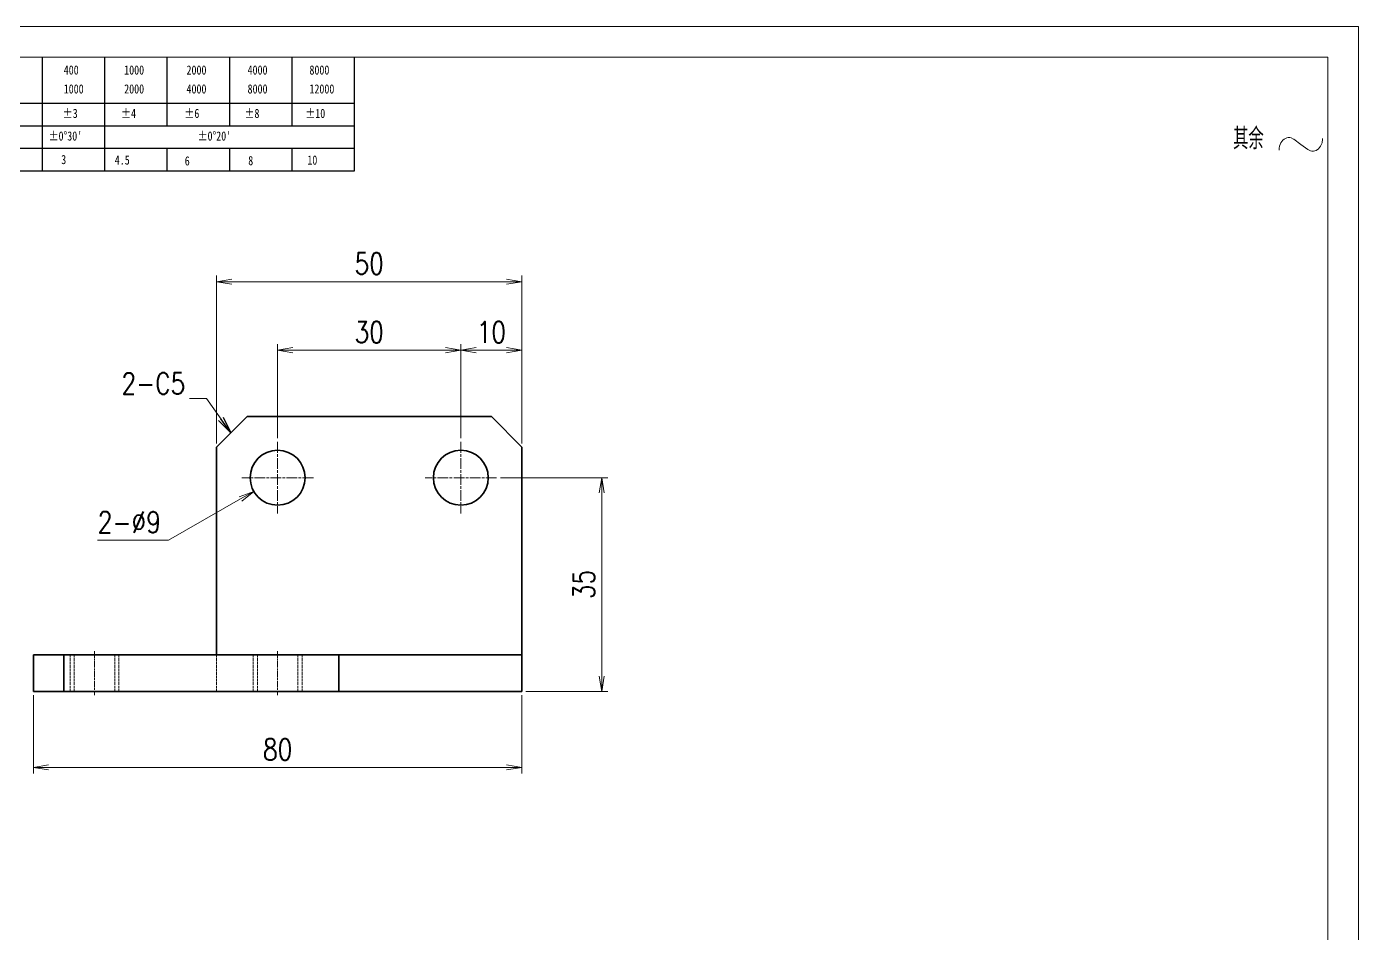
# Model space of a CAD drawing. Header units: inches. Extents: x 269 to 10986, y 1043 to 4337.
# Drawn here: x 7659.1 to 7877.2, y 1315.3 to 1463.8 of the extents above; entities that cross this region are included whole.
import ezdxf

# ---------------------------------------------------------------- set-up
doc = ezdxf.new("R2010")
doc.units = ezdxf.units.IN
doc.header["$MEASUREMENT"] = 0
for name, pattern in [('AM_ISO02W050x2', [3.75, 3, -0.75]), ('AM_ISO08W050x2', [9, 6, -0.75, 1.5, -0.75]), ('DOT2', [0.125, 0, -0.125])]:
    doc.linetypes.add(name, pattern=pattern)
for name, color, linetype, lineweight in [('中心线', 2, 'AM_ISO08W050x2', 18), ('图框', 7, 'Continuous', 18), ('标注线', 3, 'Continuous', 18), ('粗实线', 7, 'Continuous', 35), ('虚线', 1, 'AM_ISO02W050x2', 18)]:
    doc.layers.add(name, color=color, linetype=linetype, lineweight=lineweight)
doc.layers.add('图\\M+19E79\\M+195B6\\M+18E9A', color=7, linetype='Continuous')
doc.layers.add('打印', color=7, linetype='Continuous', lineweight=15, plot=False)
doc.layers.add('打印-禁用', color=7, linetype='Continuous', lineweight=15, plot=False)
doc.styles.add('DIM', font='romans.shx', dxfattribs={"width": 0.8, "bigfont": 'bigfont.shx'})
doc.styles.add('国标', font='simfang.ttf', dxfattribs={"width": 0.8})
doc.styles.add('机械长仿宋', font='gbenor.shx', dxfattribs={"height": 1, "bigfont": 'gbcbig.shx'})
doc.dimstyles.new('XR 1-1', dxfattribs={"dimtxt": 3.5, "dimasz": 2.5, "dimexe": 1, "dimexo": 0.625, "dimgap": 1.2, "dimtad": 1, "dimtoh": 1, "dimdsep": 46, "dimtxsty": 'DIM', "dimblk": 'OPEN', "dimcen": 0, "dimclrd": 8, "dimclre": 8, "dimclrt": 2, "dimazin": 2, "dimtfac": 0.5, "dimtmove": 0, "dimatfit": 3, "dimldrblk": 'OPEN', "dimfxl": 0, "dimtolj": 2, "dimlwd": 18, "dimlwe": 18, "dimarcsym": 0})
doc.dimstyles.new('XR 1-1$0', dxfattribs={"dimtxt": 3.5, "dimasz": 2.5, "dimexe": 1, "dimexo": 0.625, "dimgap": 1.2, "dimtad": 1, "dimzin": 9, "dimdsep": 46, "dimtxsty": 'DIM', "dimblk": 'OPEN', "dimcen": 0, "dimclrd": 8, "dimclre": 8, "dimclrt": 2, "dimazin": 2, "dimtfac": 0.5, "dimtmove": 0, "dimatfit": 3, "dimldrblk": 'OPEN', "dimfxl": 0, "dimtolj": 2, "dimlwd": 18, "dimlwe": 18, "dimarcsym": 0})
doc.dimstyles.new('XR 1-1$3', dxfattribs={"dimtxt": 3.5, "dimasz": 2.5, "dimexe": 1, "dimexo": 0.625, "dimgap": 1.2, "dimtad": 1, "dimtoh": 1, "dimdsep": 46, "dimtxsty": 'DIM', "dimblk": 'OPEN', "dimcen": 0, "dimclrd": 8, "dimclre": 8, "dimclrt": 2, "dimazin": 2, "dimtfac": 0.5, "dimtofl": 0, "dimtmove": 0, "dimatfit": 3, "dimldrblk": 'OPEN', "dimfxl": 0, "dimtolj": 2, "dimlwd": 18, "dimlwe": 18, "dimarcsym": 0})

# ---------------------------------------------------------------- blocks, each defined once
blk = doc.blocks.new('GZDEH零件A3图框V01版')
at = {"layer": '图\\M+19E79\\M+195B6\\M+18E9A', "color": 9}
for p, q in [((3061.98, -1561.98), (3061.98, -1554.46)), ((3072.2, -1561.98), (3072.2, -1554.46)), ((3082.42, -1561.98), (3082.42, -1554.46)), ((3092.64, -1561.98), (3092.64, -1554.46)), ((3102.86, -1561.98), (3102.86, -1554.46)), ((3113.09, -1573.08), (3113.09, -1554.46)), ((2996.09, -1561.98), (3113.09, -1561.98)), ((3061.98, -1573.08), (3061.98, -1561.98)), ((3072.2, -1573.08), (3072.2, -1561.98)), ((3082.42, -1565.68), (3082.42, -1561.98)), ((3092.64, -1565.68), (3092.64, -1561.98)), ((3102.86, -1565.68), (3102.86, -1561.98)), ((2996.09, -1565.68), (3113.09, -1565.68)), ((2996.09, -1569.38), (3113.09, -1569.38)), ((3082.42, -1573.08), (3082.42, -1569.48)), ((3092.64, -1573.08), (3092.64, -1569.38)), ((3102.86, -1573.08), (3102.86, -1569.38)), ((2990.09, -1573.08), (3113.09, -1573.08))]:
    blk.add_line(p, q, dxfattribs=at)
at = {"layer": '图框', "linetype": 'Continuous'}
for p, q in [((3272.49, -1554.46), (2882.49, -1554.46)), ((3272.49, -1832.96), (3272.49, -1554.46))]:
    blk.add_line(p, q, dxfattribs=at)
at = {"layer": '打印-禁用', "linetype": 'Continuous'}
for p, q in [((3277.49, -1549.46), (2857.49, -1549.46)), ((3277.49, -1846.46), (3277.49, -1549.46))]:
    blk.add_line(p, q, dxfattribs=at)
at = {"layer": '图\\M+19E79\\M+195B6\\M+18E9A', "color": 9, "style": '国标', "width": 0.8}
for s, p in [('400', (3065.46, -1557.31)), ('1000', (3075.36, -1557.31)), ('2000', (3085.57, -1557.31)), ('4000', (3095.57, -1557.31)), ('8000', (3105.7, -1557.31)), ('1000', (3065.46, -1560.41)), ('2000', (3075.36, -1560.41)), ('4000', (3085.57, -1560.41)), ('8000', (3095.57, -1560.41)), ('12000', (3105.7, -1560.41)), ('±3', (3065.3, -1564.42)), ('±4', (3074.85, -1564.42)), ('±6', (3085.22, -1564.42)), ('±8', (3095.06, -1564.42)), ('±10', (3105.02, -1564.42)), ("±0%%D30'", (3062.98, -1568.12)), ("±0%%D20'", (3087.38, -1568.12)), ('3', (3065.05, -1571.98)), ('4.5', (3073.82, -1572.05)), ('6', (3085.28, -1572.19)), ('8', (3095.68, -1572.15)), ('10', (3105.36, -1572.06))]:
    blk.add_text(s, height=1.5, dxfattribs=at).set_placement(p)
blk = doc.blocks.new('DEH A3')
at = {"layer": '图框'}
blk.add_blockref('GZDEH零件A3图框V01版', (-2857.49, 1846.46), dxfattribs=at)
blk = doc.blocks.new('其余不去材料')
at = {"layer": '标注线', "color": 2, "lineweight": 13}
for points in [[(0, 0.17), (0.01, 0.48), (0.07, 0.79), (0.16, 1.09), (0.28, 1.36), (0.44, 1.6), (0.62, 1.8), (0.82, 1.97), (1.04, 2.09), (1.26, 2.17), (1.49, 2.21), (1.72, 2.21), (1.94, 2.17), (2.37, 1.97), (2.41, 1.95)], [(2.41, 1.95), (3.55, 1.11), (4.7, 0.27)], [(4.7, 0.27), (4.91, 0.14), (5.14, 0.05), (5.37, 0), (5.6, 0), (5.82, 0.04), (6.04, 0.11), (6.45, 0.38), (6.79, 0.8), (7.02, 1.34), (7.11, 1.95), (7.11, 2.09)]]:
    blk.add_lwpolyline(points, dxfattribs=at)
at = {"layer": '标注线', "color": 7, "linetype": 'DOT2', "style": '机械长仿宋'}
blk.add_text('其余', height=3.5, dxfattribs=at).set_placement((-7.56, 0.3))
blk = doc.blocks.new('_Open')
at = {"color": 0, "linetype": 'ByBlock', "lineweight": -2}
for p, q in [((-1, 0.167), (0, 0)), ((-1, -0.167), (0, 0)), ((0, 0), (-1, 0))]:
    blk.add_line(p, q, dxfattribs=at)
blk = doc.blocks.new('*D911')
at = {"layer": 'Defpoints', "color": 0, "transparency": 16777216}
for p in [(7660.23, 1354.95), (7740.23, 1354.95), (7740.23, 1342.5)]:
    blk.add_point(p, dxfattribs=at)
at = {"layer": '标注线', "color": 8, "lineweight": 18, "transparency": 16777216}
for p, q in [((7660.23, 1354.32), (7660.23, 1341.5)), ((7740.23, 1354.32), (7740.23, 1341.5)), ((7662.73, 1342.5), (7737.73, 1342.5))]:
    blk.add_line(p, q, dxfattribs=at)
at = {"layer": '标注线', "color": 8, "lineweight": 18, "transparency": 16777216, "xscale": 2.5, "yscale": 2.5, "zscale": 2.5, "rotation": 180}
blk.add_blockref('_Open', (7660.23, 1342.5), dxfattribs=at)
at = {"layer": '标注线', "color": 8, "lineweight": 18, "transparency": 16777216, "xscale": 2.5, "yscale": 2.5, "zscale": 2.5}
blk.add_blockref('_Open', (7740.23, 1342.5), dxfattribs=at)
at = {"layer": '标注线', "color": 2, "transparency": 16777216, "insert": (7700.23, 1345.45), "char_height": 3.5, "attachment_point": 5, "style": 'DIM'}
blk.add_mtext('\\A2;80', dxfattribs=at)
blk = doc.blocks.new('*D912')
at = {"layer": 'Defpoints', "color": 0, "transparency": 16777216}
for p in [(7740.23, 1410.84), (7730.23, 1395.8), (7740.23, 1394.95)]:
    blk.add_point(p, dxfattribs=at)
at = {"layer": '标注线', "color": 8, "lineweight": 18, "transparency": 16777216}
for p, q in [((7730.23, 1396.42), (7730.23, 1411.84)), ((7740.23, 1395.57), (7740.23, 1411.84)), ((7732.73, 1410.84), (7737.73, 1410.84))]:
    blk.add_line(p, q, dxfattribs=at)
at = {"layer": '标注线', "color": 8, "lineweight": 18, "transparency": 16777216, "xscale": 2.5, "yscale": 2.5, "zscale": 2.5, "rotation": 180}
blk.add_blockref('_Open', (7730.23, 1410.84), dxfattribs=at)
at = {"layer": '标注线', "color": 8, "lineweight": 18, "transparency": 16777216, "xscale": 2.5, "yscale": 2.5, "zscale": 2.5}
blk.add_blockref('_Open', (7740.23, 1410.84), dxfattribs=at)
at = {"layer": '标注线', "color": 2, "transparency": 16777216, "insert": (7735.23, 1413.79), "char_height": 3.5, "attachment_point": 5, "style": 'DIM'}
blk.add_mtext('\\A2;10', dxfattribs=at)
blk = doc.blocks.new('*D913')
at = {"layer": 'Defpoints', "color": 0, "transparency": 16777216}
for p in [(7730.23, 1410.84), (7730.23, 1396.42), (7700.23, 1395.8)]:
    blk.add_point(p, dxfattribs=at)
at = {"layer": '标注线', "color": 8, "lineweight": 18, "transparency": 16777216}
for p, q in [((7700.23, 1396.42), (7700.23, 1411.84)), ((7730.23, 1397.05), (7730.23, 1411.84)), ((7702.73, 1410.84), (7727.73, 1410.84))]:
    blk.add_line(p, q, dxfattribs=at)
at = {"layer": '标注线', "color": 8, "lineweight": 18, "transparency": 16777216, "xscale": 2.5, "yscale": 2.5, "zscale": 2.5, "rotation": 180}
blk.add_blockref('_Open', (7700.23, 1410.84), dxfattribs=at)
at = {"layer": '标注线', "color": 8, "lineweight": 18, "transparency": 16777216, "xscale": 2.5, "yscale": 2.5, "zscale": 2.5}
blk.add_blockref('_Open', (7730.23, 1410.84), dxfattribs=at)
at = {"layer": '标注线', "color": 2, "transparency": 16777216, "insert": (7715.23, 1413.79), "char_height": 3.5, "attachment_point": 5, "style": 'DIM'}
blk.add_mtext('\\A2;30', dxfattribs=at)
blk = doc.blocks.new('*D914')
at = {"layer": 'Defpoints', "color": 0, "transparency": 16777216}
for p in [(7740.23, 1422.05), (7690.23, 1394.95), (7740.23, 1394.95)]:
    blk.add_point(p, dxfattribs=at)
at = {"layer": '标注线', "color": 8, "lineweight": 18, "transparency": 16777216}
for p, q in [((7690.23, 1395.57), (7690.23, 1423.05)), ((7740.23, 1395.57), (7740.23, 1423.05)), ((7692.73, 1422.05), (7737.73, 1422.05))]:
    blk.add_line(p, q, dxfattribs=at)
at = {"layer": '标注线', "color": 8, "lineweight": 18, "transparency": 16777216, "xscale": 2.5, "yscale": 2.5, "zscale": 2.5, "rotation": 180}
blk.add_blockref('_Open', (7690.23, 1422.05), dxfattribs=at)
at = {"layer": '标注线', "color": 8, "lineweight": 18, "transparency": 16777216, "xscale": 2.5, "yscale": 2.5, "zscale": 2.5}
blk.add_blockref('_Open', (7740.23, 1422.05), dxfattribs=at)
at = {"layer": '标注线', "color": 2, "transparency": 16777216, "insert": (7715.23, 1425), "char_height": 3.5, "attachment_point": 5, "style": 'DIM'}
blk.add_mtext('\\A2;50', dxfattribs=at)
blk = doc.blocks.new('*D915')
at = {"layer": 'Defpoints', "color": 0, "transparency": 16777216}
for p in [(7736.08, 1389.95), (7753.32, 1389.95), (7740.23, 1354.95)]:
    blk.add_point(p, dxfattribs=at)
at = {"layer": '标注线', "color": 8, "lineweight": 18, "transparency": 16777216}
for p, q in [((7736.71, 1389.95), (7754.32, 1389.95)), ((7753.32, 1357.45), (7753.32, 1387.45)), ((7740.86, 1354.95), (7754.32, 1354.95))]:
    blk.add_line(p, q, dxfattribs=at)
at = {"layer": '标注线', "color": 8, "lineweight": 18, "transparency": 16777216, "xscale": 2.5, "yscale": 2.5, "zscale": 2.5}
for p, rotation in [((7753.32, 1389.95), 90), ((7753.32, 1354.95), 270)]:
    blk.add_blockref('_Open', p, dxfattribs=dict(at, rotation=rotation))
at = {"layer": '标注线', "color": 2, "transparency": 16777216, "insert": (7750.37, 1372.45), "char_height": 3.5, "attachment_point": 5, "rotation": 90, "style": 'DIM'}
blk.add_mtext('\\A2;35', dxfattribs=at)
blk = doc.blocks.new('*D916')
at = {"layer": 'Defpoints', "color": 0, "transparency": 16777216}
for p in [(7704.14, 1392.18), (7696.33, 1387.71)]:
    blk.add_point(p, dxfattribs=at)
at = {"layer": '标注线', "color": 8, "lineweight": 18, "transparency": 16777216}
for p, q in [((7682.34, 1379.71), (7694.16, 1386.47)), ((7670.74, 1379.71), (7682.34, 1379.71))]:
    blk.add_line(p, q, dxfattribs=at)
at = {"layer": '标注线', "color": 8, "lineweight": 18, "transparency": 16777216, "xscale": 2.5, "yscale": 2.5, "zscale": 2.5, "rotation": 29.77372511528814}
blk.add_blockref('_Open', (7696.33, 1387.71), dxfattribs=at)
at = {"layer": '标注线', "color": 2, "transparency": 16777216, "insert": (7675.94, 1382.66), "char_height": 3.5, "attachment_point": 5, "style": 'DIM'}
blk.add_mtext('\\A2;2-%%c9', dxfattribs=at)

msp = doc.modelspace()

# ---------------------------------------------------------------- linework, layer by layer
at = {"layer": '中心线', "ltscale": 0.2925}
for p, q in [((7700.234, 1395.796), (7700.234, 1384.096)), ((7730.234, 1395.796), (7730.234, 1384.096)), ((7706.084, 1389.946), (7694.384, 1389.946)), ((7736.084, 1389.946), (7724.384, 1389.946))]:
    msp.add_line(p, q, dxfattribs=at)
at = {"layer": '中心线', "ltscale": 0.180016}
for p, q in [((7670.234, 1361.547), (7670.234, 1354.346)), ((7700.234, 1361.547), (7700.234, 1354.346))]:
    msp.add_line(p, q, dxfattribs=at)
at = {"layer": '打印'}
msp.add_lwpolyline([(7457.232, 1463.819), (7877.232, 1463.819), (7877.232, 1166.819), (7457.232, 1166.819)], close=True, dxfattribs=at)
at = {"layer": '粗实线', "ltscale": 0.176777}
for p, q in [((7690.234, 1394.946), (7695.234, 1399.946)), ((7735.234, 1399.946), (7740.234, 1394.946))]:
    msp.add_line(p, q, dxfattribs=at)
at = {"layer": '粗实线'}
for p, q in [((7735.234, 1399.946), (7695.234, 1399.946)), ((7690.234, 1394.946), (7690.234, 1364.946)), ((7740.234, 1364.946), (7740.234, 1394.946)), ((7710.234, 1360.946), (7665.234, 1360.946)), ((7710.234, 1360.946), (7740.234, 1360.946)), ((7710.234, 1354.946), (7665.234, 1354.946)), ((7710.234, 1354.946), (7740.234, 1354.946))]:
    msp.add_line(p, q, dxfattribs=at)
at = {"layer": '粗实线', "ltscale": 0.1}
for p, q in [((7690.234, 1364.946), (7690.234, 1360.946)), ((7740.234, 1364.946), (7740.234, 1360.946))]:
    msp.add_line(p, q, dxfattribs=at)
at = {"layer": '粗实线', "ltscale": 0.125}
for p, q in [((7665.234, 1360.946), (7660.234, 1360.946)), ((7665.234, 1354.946), (7660.234, 1354.946))]:
    msp.add_line(p, q, dxfattribs=at)
at = {"layer": '粗实线', "ltscale": 0.15}
for p, q in [((7660.234, 1354.946), (7660.234, 1360.946)), ((7665.234, 1354.946), (7665.234, 1360.946)), ((7710.234, 1354.946), (7710.234, 1360.946)), ((7740.234, 1354.946), (7740.234, 1360.946))]:
    msp.add_line(p, q, dxfattribs=at)
at = {"layer": '粗实线'}
for centre in [(7700.234, 1389.946), (7730.234, 1389.946)]:
    msp.add_circle(centre, 4.5, dxfattribs=at)
at = {"layer": '虚线', "ltscale": 0.15}
for p, q in [((7665.234, 1360.946), (7665.234, 1354.946)), ((7666.234, 1360.946), (7666.234, 1354.946)), ((7666.911, 1360.946), (7666.911, 1354.946)), ((7673.558, 1360.946), (7673.558, 1354.946)), ((7674.234, 1360.946), (7674.234, 1354.946)), ((7690.234, 1360.946), (7690.234, 1354.946)), ((7696.234, 1360.946), (7696.234, 1354.946)), ((7696.911, 1360.946), (7696.911, 1354.946)), ((7703.558, 1360.946), (7703.558, 1354.946)), ((7704.234, 1360.946), (7704.234, 1354.946))]:
    msp.add_line(p, q, dxfattribs=at)

# ---------------------------------------------------------------- block references
at = {"layer": '图框'}
msp.add_blockref('DEH A3', (7457.232, 1166.819), dxfattribs=at)
at = {"layer": '标注线'}
msp.add_blockref('其余不去材料', (7864.263, 1443.431), dxfattribs=at)

# ---------------------------------------------------------------- texts
at = {"layer": '标注线', "color": 2, "insert": (7685.103, 1403.63), "char_height": 3.5, "attachment_point": 9, "style": 'DIM'}
msp.add_mtext('\\A2;{\\Fromans,bigfont|c134;2-}C5', dxfattribs=at)

# ---------------------------------------------------------------- dimensions: what is measured, and where the dimension line sits
at = {"layer": '标注线'}
for base, p1, p2, picture, middle in [((7740.234, 1422.047), (7690.234, 1394.946), (7740.234, 1394.946), '*D914', (7715.234, 1424.997)), ((7730.234, 1410.835), (7700.234, 1395.796), (7730.234, 1396.421), '*D913', (7715.234, 1413.785)), ((7740.234, 1410.835), (7730.234, 1395.796), (7740.234, 1394.946), '*D912', (7735.234, 1413.785)), ((7740.234, 1342.504), (7660.234, 1354.946), (7740.234, 1354.946), '*D911', (7700.234, 1345.454))]:
    dim = msp.add_linear_dim(base=base, p1=p1, p2=p2, dimstyle='XR 1-1$0', dxfattribs=at)
    dim.commit()
    dim.dimension.update_dxf_attribs({"geometry": picture, "text_midpoint": middle})
dim = msp.add_diameter_dim_2p(p1=(7704.14, 1392.181), p2=(7696.328, 1387.712), dimstyle='XR 1-1$3', override={"dimpost": '2-%%c<>'}, dxfattribs=at)
dim.commit()
dim.dimension.update_dxf_attribs({"geometry": '*D916', "text_midpoint": (7675.94, 1379.71), "dimtype": 163})
dim = msp.add_linear_dim(base=(7753.318, 1389.946), p1=(7740.234, 1354.946), p2=(7736.084, 1389.946), angle=90, dimstyle='XR 1-1$0', dxfattribs=at)
dim.commit()
dim.dimension.update_dxf_attribs({"geometry": '*D915', "text_midpoint": (7750.368, 1372.446)})

# ---------------------------------------------------------------- leaders
msp.add_leader([(7692.559, 1397.271), (7688.603, 1402.93), (7685.803, 1402.93)], dimstyle='XR 1-1', override={"dimasz": 2.8, "dimexe": 0.69965, "dimexo": 0.69965, "dimgap": 0.69965}, dxfattribs=at)

doc.saveas('drawing.dxf')
